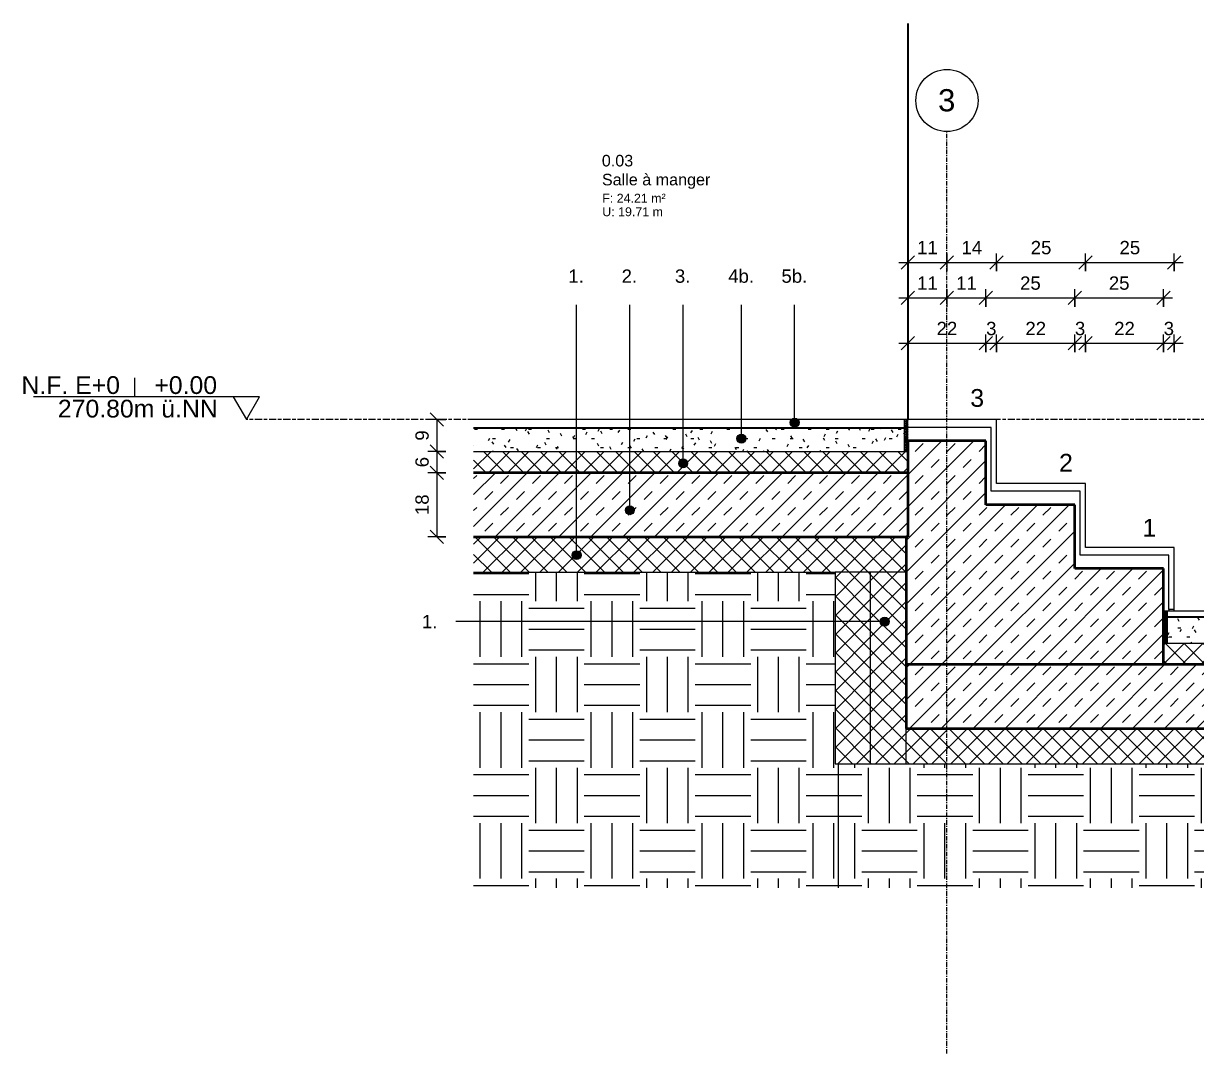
# Model space of a CAD drawing. Header units: millimetres. Extents: x 12107 to 18314, y -1786 to 1116.
# Drawn here: x 12107 to 15408, y -1786 to 1116 of the extents above; entities that cross this region are included whole.
import ezdxf

# ---------------------------------------------------------------- set-up
doc = ezdxf.new("R2010")
doc.units = ezdxf.units.MM
doc.linetypes.add('Center', pattern=[40, 10, -5, 20, -5])
doc.linetypes.add('Grid Line', pattern=[22.225, 12.7, -3.175, 3.175, -3.175])
for name, color, linetype, lineweight in [('A-ANNO-DIMS', 211, 'Continuous', 9), ('A-ANNO-DIMS-25', 211, 'Continuous', 9), ('A-AREA-IDEN', 2, 'Continuous', 9), ('A-DETL', 90, 'Continuous', 18), ('A-DETL-GENF', 92, 'Continuous', 18), ('A-DETL-MEDM', 33, 'Continuous', 35), ('A-DETL-THIN', 151, 'Continuous', 18), ('A-FLOR-LEVL', 51, 'Continuous', 9), ('A-WALL', 113, 'Continuous', 25), ('C-TOPO', 7, 'Continuous', 18), ('G-ANNO-TEXT', 231, 'Continuous', 9), ('S-GRID', 1, 'Continuous', 9), ('S-GRID-IDEN', 1, 'Continuous', 9)]:
    doc.layers.add(name, color=color, linetype=linetype, lineweight=lineweight)
doc.styles.add('Arial', font='arial.ttf', dxfattribs={"height": 50})
doc.styles.add('Arial_1', font='arial.ttf', dxfattribs={"height": 62.5})
doc.styles.add('Arial_2', font='arial.ttf', dxfattribs={"height": 25})
doc.styles.add('Arial_3', font='arial.ttf', dxfattribs={"height": 32.5})
doc.styles.add('Arial_4', font='arial.ttf', dxfattribs={"height": 37.5})
doc.dimstyles.new('ANNOTATION_1_5MM_BLACK', dxfattribs={"dimscale": 304.8, "dimtxt": 38.259727, "dimasz": 0.123031, "dimexe": 0.082021, "dimexo": 0.0625, "dimgap": 0.032808, "dimtad": 1, "dimdec": 1, "dimlfac": 0.1, "dimrnd": 0.5, "dimdsep": 46, "dimtxsty": 'Arial_4', "dimblk1": 'OBLIQUE', "dimblk2": 'OBLIQUE', "dimsah": 1, "dimcen": 0.09, "dimdle": 0.082021, "dimazin": 0, "dimtfac": 1, "dimtdec": 4, "dimtix": 1, "dimtmove": 0, "dimatfit": 3, "dimfxl": 0.082021, "dimfxlon": 1, "dimtvp": 1, "dimtolj": 1, "dimtzin": 0, "dimarcsym": 2})
pattern_1 = [(45, (15561.023, -180), (-26.5165, 26.5165), []), (135, (15561.023, -180), (-26.5165, -26.5165), [])]
pattern_2 = [(0, (15561.023, -180), (101.6, 25.4), [8.382, -67.818, 8.382, -67.818, -406.4]), (0, (15561.023, -180), (101.6, 25.4), [-152.4, 8.382, -144.018, 8.382, -67.818, -177.8]), (0, (15561.023, -180), (101.6, 25.4), [-381, 8.382, -42.418, 8.382, -118.618]), (120, (15599.123, -167.3), (-72.79705, 75.28818), [8.382, -67.818, 8.382, -67.818, -406.4]), (120, (15599.123, -167.3), (-72.79705, 75.28818), [-152.4, 8.382, -144.018, 8.382, -67.818, -177.8]), (120, (15599.123, -167.3), (-72.79705, 75.28818), [-381, 8.382, -42.418, 8.382, -118.618]), (240, (15611.823, -116.5), (-28.80295, -100.68818), [8.382, -67.818, 8.382, -67.818, -406.4]), (240, (15611.823, -116.5), (-28.80295, -100.68818), [-152.4, 8.382, -144.018, 8.382, -67.818, -177.8]), (240, (15611.823, -116.5), (-28.80295, -100.68818), [-381, 8.382, -42.418, 8.382, -118.618])]
pattern_3 = [(45, (15561.02, -180), (-44.9013, 44.9013), []), (45, (15605.924, -180), (-44.9013, 44.9013), [31.75, -31.75])]

# ---------------------------------------------------------------- blocks, each defined once
blk = doc.blocks.new('Niveau - OKFFB-442205-012_01-Coupe 1')
at = {"layer": 'A-FLOR-LEVL'}
for p, q in [((12419.8, 117.2), (12419.8, 64.4)), ((12734.8, 64.4), (12134.8, 64.4)), ((12697.6, 64.4), (12734.8, 0)), ((12772, 64.4), (12697.6, 64.4)), ((12734.8, 0), (12772, 64.4))]:
    blk.add_line(p, q, dxfattribs=at)
blk = doc.blocks.new('Quadrillage - M_Grid Head - Circle_3_5-489728-012_01-Coupe 1')
at = {"layer": 'S-GRID-IDEN'}
blk.add_circle((14707.4, 898.5), 87.5, dxfattribs=at)
blk = doc.blocks.new('DIMBLOCK18-012_01-Coupe 1')
at = {"layer": 'A-ANNO-DIMS-25'}
for p, q in [((13296.1, 0), (13246.1, 0)), ((13271.1, 0), (13252.3, 18.8)), ((13271.1, 0), (13271.1, -90)), ((13271.1, 0), (13289.8, -18.8)), ((13271.1, 0), (13296.1, 0)), ((13296.1, -90), (13246.1, -90)), ((13271.1, -90), (13252.3, -71.2)), ((13271.1, -90), (13289.8, -108.7)), ((13271.1, -90), (13296.1, -90))]:
    blk.add_line(p, q, dxfattribs=at)
at = {"layer": 'A-ANNO-DIMS-25', "color": 0, "insert": (13210.6, -59.5), "char_height": 37.5, "width": 34.892, "attachment_point": 1, "rotation": 90, "line_spacing_factor": 0.941778, "style": 'Arial_4'}
blk.add_mtext('9', dxfattribs=at)
blk = doc.blocks.new('_Oblique')
at = {"color": 0, "linetype": 'ByBlock', "lineweight": -2}
blk.add_line((-0.5, -0.5), (0.5, 0.5), dxfattribs=at)
blk = doc.blocks.new('DIMBLOCK19-012_01-Coupe 1')
at = {"layer": 'A-ANNO-DIMS-25'}
for p, q in [((13296.1, -90), (13246.1, -90)), ((13271.1, -90), (13252.3, -71.2)), ((13271.1, -90), (13271.1, -150)), ((13271.1, -90), (13289.8, -108.7)), ((13271.1, -90), (13296.1, -90)), ((13271.1, -150), (13252.3, -131.2)), ((13296.1, -150), (13246.1, -150)), ((13271.1, -150), (13289.8, -168.8)), ((13271.1, -150), (13296.1, -150))]:
    blk.add_line(p, q, dxfattribs=at)
at = {"layer": 'A-ANNO-DIMS-25', "color": 0, "insert": (13210.6, -134.5), "char_height": 37.5, "width": 34.892, "attachment_point": 1, "rotation": 90, "line_spacing_factor": 0.941778, "style": 'Arial_4'}
blk.add_mtext('6', dxfattribs=at)
blk = doc.blocks.new('DIMBLOCK20-012_01-Coupe 1')
at = {"layer": 'A-ANNO-DIMS-25'}
for p, q in [((13271.1, -150), (13252.3, -131.2)), ((13296.1, -150), (13246.1, -150)), ((13271.1, -150), (13271.1, -330)), ((13271.1, -150), (13289.8, -168.8)), ((13271.1, -150), (13296.1, -150)), ((13296.1, -330), (13246.1, -330)), ((13271.1, -330), (13252.3, -311.2)), ((13271.1, -330), (13289.8, -348.7)), ((13271.1, -330), (13296.1, -330))]:
    blk.add_line(p, q, dxfattribs=at)
at = {"layer": 'A-ANNO-DIMS-25', "color": 0, "insert": (13210.6, -269.1), "char_height": 37.5, "width": 69.784, "attachment_point": 1, "rotation": 90, "line_spacing_factor": 0.941778, "style": 'Arial_4'}
blk.add_mtext('18', dxfattribs=at)
blk = doc.blocks.new('DIMBLOCK26-012_01-Coupe 1')
at = {"layer": 'A-ANNO-DIMS-25'}
for p, q in [((14597.4, 467.7), (14597.4, 417.7)), ((14597.4, 442.7), (14597.4, 467.7)), ((14707.4, 467.7), (14707.4, 417.7)), ((14707.4, 442.7), (14707.4, 467.7)), ((14572.4, 442.7), (14707.4, 442.7)), ((14597.4, 442.7), (14578.6, 423.9)), ((14597.4, 442.7), (14616.1, 461.4)), ((14707.4, 442.7), (14688.6, 423.9)), ((14707.4, 442.7), (14726.1, 461.4))]:
    blk.add_line(p, q, dxfattribs=at)
at = {"layer": 'A-ANNO-DIMS-25', "color": 0, "insert": (14623.3, 503.1), "char_height": 37.5, "width": 69.784, "attachment_point": 1, "line_spacing_factor": 0.941778, "style": 'Arial_4'}
blk.add_mtext('11', dxfattribs=at)
blk = doc.blocks.new('DIMBLOCK27-012_01-Coupe 1')
at = {"layer": 'A-ANNO-DIMS-25'}
for p, q in [((14707.4, 467.7), (14707.4, 417.7)), ((14707.4, 442.7), (14707.4, 467.7)), ((14847.4, 417.7), (14847.4, 467.7)), ((14707.4, 442.7), (14688.6, 423.9)), ((14707.4, 442.7), (14726.1, 461.4)), ((14707.4, 442.7), (14847.4, 442.7)), ((14847.4, 442.7), (14828.6, 423.9)), ((14847.4, 442.7), (14866.1, 461.4)), ((14847.4, 442.7), (14847.4, 417.7))]:
    blk.add_line(p, q, dxfattribs=at)
at = {"layer": 'A-ANNO-DIMS-25', "color": 0, "insert": (14748.3, 503.1), "char_height": 37.5, "width": 69.784, "attachment_point": 1, "line_spacing_factor": 0.941778, "style": 'Arial_4'}
blk.add_mtext('14', dxfattribs=at)
blk = doc.blocks.new('DIMBLOCK28-012_01-Coupe 1')
at = {"layer": 'A-ANNO-DIMS-25'}
for p, q in [((14847.4, 417.7), (14847.4, 467.7)), ((15097.4, 417.7), (15097.4, 467.7)), ((14847.4, 442.7), (14828.6, 423.9)), ((14847.4, 442.7), (14866.1, 461.4)), ((14847.4, 442.7), (15097.4, 442.7)), ((14847.4, 442.7), (14847.4, 417.7)), ((15097.4, 442.7), (15078.6, 423.9)), ((15097.4, 442.7), (15116.1, 461.4)), ((15097.4, 442.7), (15097.4, 417.7))]:
    blk.add_line(p, q, dxfattribs=at)
at = {"layer": 'A-ANNO-DIMS-25', "color": 0, "insert": (14943.3, 503.1), "char_height": 37.5, "width": 69.784, "attachment_point": 1, "line_spacing_factor": 0.941778, "style": 'Arial_4'}
blk.add_mtext('25', dxfattribs=at)
blk = doc.blocks.new('DIMBLOCK29-012_01-Coupe 1')
at = {"layer": 'A-ANNO-DIMS-25'}
for p, q in [((15097.4, 417.7), (15097.4, 467.7)), ((15347.4, 417.7), (15347.4, 467.7)), ((15097.4, 442.7), (15078.6, 423.9)), ((15097.4, 442.7), (15116.1, 461.4)), ((15097.4, 442.7), (15372.4, 442.7)), ((15097.4, 442.7), (15097.4, 417.7)), ((15347.4, 442.7), (15328.6, 423.9)), ((15347.4, 442.7), (15366.1, 461.4)), ((15347.4, 442.7), (15347.4, 417.7))]:
    blk.add_line(p, q, dxfattribs=at)
at = {"layer": 'A-ANNO-DIMS-25', "color": 0, "insert": (15193.3, 503.1), "char_height": 37.5, "width": 69.784, "attachment_point": 1, "line_spacing_factor": 0.941778, "style": 'Arial_4'}
blk.add_mtext('25', dxfattribs=at)
blk = doc.blocks.new('DIMBLOCK30-012_01-Coupe 1')
at = {"layer": 'A-ANNO-DIMS-25'}
for p, q in [((14597.4, 367.7), (14597.4, 317.7)), ((14597.4, 342.7), (14597.4, 367.7)), ((14707.4, 367.7), (14707.4, 317.7)), ((14707.4, 342.7), (14707.4, 367.7)), ((14572.4, 342.7), (14707.4, 342.7)), ((14597.4, 342.7), (14578.6, 323.9)), ((14597.4, 342.7), (14616.1, 361.4)), ((14707.4, 342.7), (14688.6, 323.9)), ((14707.4, 342.7), (14726.1, 361.4))]:
    blk.add_line(p, q, dxfattribs=at)
at = {"layer": 'A-ANNO-DIMS-25', "color": 0, "insert": (14623.3, 403.1), "char_height": 37.5, "width": 69.784, "attachment_point": 1, "line_spacing_factor": 0.941778, "style": 'Arial_4'}
blk.add_mtext('11', dxfattribs=at)
blk = doc.blocks.new('DIMBLOCK31-012_01-Coupe 1')
at = {"layer": 'A-ANNO-DIMS-25'}
for p, q in [((14707.4, 367.7), (14707.4, 317.7)), ((14707.4, 342.7), (14707.4, 367.7)), ((14817.4, 317.7), (14817.4, 367.7)), ((14707.4, 342.7), (14688.6, 323.9)), ((14707.4, 342.7), (14726.1, 361.4)), ((14707.4, 342.7), (14817.4, 342.7)), ((14817.4, 342.7), (14798.6, 323.9)), ((14817.4, 342.7), (14836.1, 361.4)), ((14817.4, 342.7), (14817.4, 317.7))]:
    blk.add_line(p, q, dxfattribs=at)
at = {"layer": 'A-ANNO-DIMS-25', "color": 0, "insert": (14733.3, 403.1), "char_height": 37.5, "width": 69.784, "attachment_point": 1, "line_spacing_factor": 0.941778, "style": 'Arial_4'}
blk.add_mtext('11', dxfattribs=at)
blk = doc.blocks.new('DIMBLOCK32-012_01-Coupe 1')
at = {"layer": 'A-ANNO-DIMS-25'}
for p, q in [((14817.4, 317.7), (14817.4, 367.7)), ((15067.4, 317.7), (15067.4, 367.7)), ((14817.4, 342.7), (14798.6, 323.9)), ((14817.4, 342.7), (14836.1, 361.4)), ((14817.4, 342.7), (15067.4, 342.7)), ((14817.4, 342.7), (14817.4, 317.7)), ((15067.4, 342.7), (15048.6, 323.9)), ((15067.4, 342.7), (15086.1, 361.4)), ((15067.4, 342.7), (15067.4, 317.7))]:
    blk.add_line(p, q, dxfattribs=at)
at = {"layer": 'A-ANNO-DIMS-25', "color": 0, "insert": (14913.3, 403.1), "char_height": 37.5, "width": 69.784, "attachment_point": 1, "line_spacing_factor": 0.941778, "style": 'Arial_4'}
blk.add_mtext('25', dxfattribs=at)
blk = doc.blocks.new('DIMBLOCK33-012_01-Coupe 1')
at = {"layer": 'A-ANNO-DIMS-25'}
for p, q in [((15067.4, 317.7), (15067.4, 367.7)), ((15317.4, 317.7), (15317.4, 367.7)), ((15067.4, 342.7), (15048.6, 323.9)), ((15067.4, 342.7), (15086.1, 361.4)), ((15067.4, 342.7), (15342.4, 342.7)), ((15067.4, 342.7), (15067.4, 317.7)), ((15317.4, 342.7), (15298.6, 323.9)), ((15317.4, 342.7), (15336.1, 361.4)), ((15317.4, 342.7), (15317.4, 317.7))]:
    blk.add_line(p, q, dxfattribs=at)
at = {"layer": 'A-ANNO-DIMS-25', "color": 0, "insert": (15163.3, 403.1), "char_height": 37.5, "width": 69.784, "attachment_point": 1, "line_spacing_factor": 0.941778, "style": 'Arial_4'}
blk.add_mtext('25', dxfattribs=at)
blk = doc.blocks.new('DIMBLOCK34-012_01-Coupe 1')
at = {"layer": 'A-ANNO-DIMS-25'}
for p, q in [((14597.4, 239.7), (14597.4, 189.7)), ((14597.4, 214.7), (14597.4, 239.7)), ((14597.4, 214.7), (14616.1, 233.5)), ((14817.4, 189.7), (14817.4, 239.7)), ((14817.4, 214.7), (14836.1, 233.5)), ((14572.4, 214.7), (14817.4, 214.7)), ((14597.4, 214.7), (14578.6, 196)), ((14817.4, 214.7), (14798.6, 196)), ((14817.4, 214.7), (14817.4, 189.7))]:
    blk.add_line(p, q, dxfattribs=at)
at = {"layer": 'A-ANNO-DIMS-25', "color": 0, "insert": (14678.3, 275.2), "char_height": 37.5, "width": 69.784, "attachment_point": 1, "line_spacing_factor": 0.941778, "style": 'Arial_4'}
blk.add_mtext('22', dxfattribs=at)
blk = doc.blocks.new('DIMBLOCK35-012_01-Coupe 1')
at = {"layer": 'A-ANNO-DIMS-25'}
for p, q in [((14817.4, 189.7), (14817.4, 239.7)), ((14817.4, 214.7), (14836.1, 233.5)), ((14847.4, 189.7), (14847.4, 239.7)), ((14847.4, 214.7), (14866.1, 233.5)), ((14817.4, 214.7), (14798.6, 196)), ((14817.4, 214.7), (14872.4, 214.7)), ((14817.4, 214.7), (14817.4, 189.7)), ((14847.4, 214.7), (14828.6, 196)), ((14847.4, 214.7), (14847.4, 189.7))]:
    blk.add_line(p, q, dxfattribs=at)
at = {"layer": 'A-ANNO-DIMS-25', "color": 0, "insert": (14817.8, 275.2), "char_height": 37.5, "width": 34.892, "attachment_point": 1, "line_spacing_factor": 0.941778, "style": 'Arial_4'}
blk.add_mtext('3', dxfattribs=at)
blk = doc.blocks.new('DIMBLOCK36-012_01-Coupe 1')
at = {"layer": 'A-ANNO-DIMS-25'}
for p, q in [((14847.4, 189.7), (14847.4, 239.7)), ((14847.4, 214.7), (14866.1, 233.5)), ((15067.4, 189.7), (15067.4, 239.7)), ((15067.4, 214.7), (15086.1, 233.5)), ((14822.4, 214.7), (15067.4, 214.7)), ((14847.4, 214.7), (14828.6, 196)), ((14847.4, 214.7), (14847.4, 189.7)), ((15067.4, 214.7), (15048.6, 196)), ((15067.4, 214.7), (15067.4, 189.7))]:
    blk.add_line(p, q, dxfattribs=at)
at = {"layer": 'A-ANNO-DIMS-25', "color": 0, "insert": (14928.3, 275.2), "char_height": 37.5, "width": 69.784, "attachment_point": 1, "line_spacing_factor": 0.941778, "style": 'Arial_4'}
blk.add_mtext('22', dxfattribs=at)
blk = doc.blocks.new('DIMBLOCK37-012_01-Coupe 1')
at = {"layer": 'A-ANNO-DIMS-25'}
for p, q in [((15067.4, 189.7), (15067.4, 239.7)), ((15067.4, 214.7), (15086.1, 233.5)), ((15097.4, 189.7), (15097.4, 239.7)), ((15097.4, 214.7), (15116.1, 233.5)), ((15067.4, 214.7), (15048.6, 196)), ((15067.4, 214.7), (15097.4, 214.7)), ((15067.4, 214.7), (15067.4, 189.7)), ((15097.4, 214.7), (15078.6, 196)), ((15097.4, 214.7), (15097.4, 189.7))]:
    blk.add_line(p, q, dxfattribs=at)
at = {"layer": 'A-ANNO-DIMS-25', "color": 0, "insert": (15067.8, 275.2), "char_height": 37.5, "width": 34.892, "attachment_point": 1, "line_spacing_factor": 0.941778, "style": 'Arial_4'}
blk.add_mtext('3', dxfattribs=at)
blk = doc.blocks.new('DIMBLOCK38-012_01-Coupe 1')
at = {"layer": 'A-ANNO-DIMS-25'}
for p, q in [((15097.4, 189.7), (15097.4, 239.7)), ((15097.4, 214.7), (15116.1, 233.5)), ((15317.4, 189.7), (15317.4, 239.7)), ((15317.4, 214.7), (15336.1, 233.5)), ((15097.4, 214.7), (15078.6, 196)), ((15097.4, 214.7), (15317.4, 214.7)), ((15097.4, 214.7), (15097.4, 189.7)), ((15317.4, 214.7), (15298.6, 196)), ((15317.4, 214.7), (15317.4, 189.7))]:
    blk.add_line(p, q, dxfattribs=at)
at = {"layer": 'A-ANNO-DIMS-25', "color": 0, "insert": (15178.3, 275.2), "char_height": 37.5, "width": 69.784, "attachment_point": 1, "line_spacing_factor": 0.941778, "style": 'Arial_4'}
blk.add_mtext('22', dxfattribs=at)
blk = doc.blocks.new('DIMBLOCK39-012_01-Coupe 1')
at = {"layer": 'A-ANNO-DIMS-25'}
for p, q in [((15317.4, 189.7), (15317.4, 239.7)), ((15317.4, 214.7), (15336.1, 233.5)), ((15347.4, 189.7), (15347.4, 239.7)), ((15347.4, 214.7), (15366.1, 233.5)), ((15317.4, 214.7), (15298.6, 196)), ((15317.4, 214.7), (15372.4, 214.7)), ((15317.4, 214.7), (15317.4, 189.7)), ((15347.4, 214.7), (15328.6, 196)), ((15347.4, 214.7), (15347.4, 189.7))]:
    blk.add_line(p, q, dxfattribs=at)
at = {"layer": 'A-ANNO-DIMS-25', "color": 0, "insert": (15317.8, 275.2), "char_height": 37.5, "width": 34.892, "attachment_point": 1, "line_spacing_factor": 0.941778, "style": 'Arial_4'}
blk.add_mtext('3', dxfattribs=at)

msp = doc.modelspace()

# ---------------------------------------------------------------- hatches: boundary and pattern name
at = {"layer": 'A-DETL-GENF'}
h = msp.add_hatch(dxfattribs=at)
h.set_pattern_fill('FP2_4', style=0, pattern_type=2)
h.set_pattern_definition(pattern_2)
h.paths.add_polyline_path([(14587.35, -90), (14587.35, -25), (13374.45, -25), (13374.45, -90)])
h = msp.add_hatch(dxfattribs=at)
h.set_pattern_fill('FP2_6', style=0, pattern_type=2)
h.set_pattern_definition(pattern_3)
h.paths.add_polyline_path([(15317.35, -690), (15317.35, -420), (15067.35, -420), (15067.35, -240), (14817.35, -240), (14817.35, -60), (14597.35, -60), (14597.35, -330), (14592.35, -330), (14592.35, -690), (14986.74, -690)])
h = msp.add_hatch(dxfattribs=at)
h.set_pattern_fill('FP2_3', style=0, pattern_type=2)
h.set_pattern_definition(pattern_1)
h.paths.add_polyline_path([(13374.45, -150), (14597.35, -150), (14597.35, -90), (13374.45, -90), (13374.45, -101.45)])
h = msp.add_hatch(dxfattribs=at)
h.set_pattern_fill('FP2_6', style=0, pattern_type=2)
h.set_pattern_definition(pattern_3)
h.paths.add_polyline_path([(13374.45, -330), (14597.35, -330), (14597.35, -150), (13374.45, -150)])
h = msp.add_hatch(dxfattribs=at)
h.set_pattern_fill('FP2_3', style=0, pattern_type=2)
h.set_pattern_definition(pattern_1)
h.paths.add_polyline_path([(14492.35, -430), (14592.35, -430), (14592.35, -330), (13374.45, -330), (13374.45, -430), (14449.31, -430)])
h = msp.add_hatch(dxfattribs=at)
h.set_pattern_fill('FP2_5', color=55, style=0, pattern_type=2)
h.set_pattern_definition([(0, (15561.02, -180), (156.25, 156.25), [156.25, -156.25]), (0, (15561.02, -121.4), (156.25, 156.25), [156.25, -156.25]), (0, (15561.02, -62.81), (156.25, 156.25), [156.25, -156.25]), (90, (15580.55, -43.28), (-156.25, 156.25), [156.25, -156.25]), (90, (15639.15, -43.28), (-156.25, 156.25), [156.25, -156.25]), (90, (15697.74, -43.28), (-156.25, 156.25), [156.25, -156.25])])
h.paths.add_polyline_path([(17673.87, -1318.63), (17673.87, -970), (14392.35, -970), (14392.35, -430), (13374.45, -430), (13374.45, -1318.63), (16693.32, -1318.63)])
h = msp.add_hatch(dxfattribs=at)
h.set_pattern_fill('FP2_3', style=0, pattern_type=2)
h.set_pattern_definition(pattern_1)
h.paths.add_polyline_path([(14492.35, -970), (14492.35, -430), (14392.35, -430), (14392.35, -970), (14449.31, -970)])
h = msp.add_hatch(dxfattribs=at)
h.set_pattern_fill('FP2_3', style=0, pattern_type=2)
h.set_pattern_definition(pattern_1)
h.paths.add_polyline_path([(14592.35, -970), (14592.35, -430), (14492.35, -430), (14492.35, -970)])
h = msp.add_hatch(dxfattribs=at)
h.set_pattern_fill('FP2_4', style=0, pattern_type=2)
h.set_pattern_definition(pattern_2)
h.paths.add_polyline_path([(15524.16, -630), (17673.87, -630), (17673.87, -558), (15327.35, -558), (15327.35, -630)])
h = msp.add_hatch(dxfattribs=at)
h.set_pattern_fill('FP2_3', style=0, pattern_type=2)
h.set_pattern_definition(pattern_1)
h.paths.add_polyline_path([(15524.16, -690), (17673.87, -690), (17673.87, -630), (15317.35, -630), (15317.35, -690), (15327.35, -690)])
h = msp.add_hatch(dxfattribs=at)
h.set_pattern_fill('FP2_6', style=0, pattern_type=2)
h.set_pattern_definition(pattern_3)
h.paths.add_polyline_path([(17673.87, -870), (17673.87, -690), (14592.35, -690), (14592.35, -870), (15524.16, -870)])
h = msp.add_hatch(dxfattribs=at)
h.set_pattern_fill('FP2_3', style=0, pattern_type=2)
h.set_pattern_definition(pattern_1)
h.paths.add_polyline_path([(17673.87, -970), (17673.87, -870), (14592.35, -870), (14592.35, -970), (15524.16, -970)])
at = {"layer": 'G-ANNO-TEXT'}
h = msp.add_hatch(color=250, dxfattribs=at)
edge = h.paths.add_edge_path()
edge.add_arc((14278.63, -8.64), 12.5, 0, 360)
h = msp.add_hatch(color=250, dxfattribs=at)
edge = h.paths.add_edge_path()
edge.add_arc((14128.63, -53.68), 12.5, 0, 360)
h = msp.add_hatch(color=250, dxfattribs=at)
edge = h.paths.add_edge_path()
edge.add_arc((13964.51, -123.5), 12.5, 0, 360)
h = msp.add_hatch(color=250, dxfattribs=at)
edge = h.paths.add_edge_path()
edge.add_arc((13814.51, -255.45), 12.5, 0, 360)
h = msp.add_hatch(color=250, dxfattribs=at)
edge = h.paths.add_edge_path()
edge.add_arc((13664.51, -381.86), 12.5, 0, 360)
h = msp.add_hatch(color=250, dxfattribs=at)
edge = h.paths.add_edge_path()
edge.add_arc((14532.16, -569.08), 12.5, 0, 360)

# ---------------------------------------------------------------- linework, layer by layer
at = {"layer": 'A-DETL'}
for points in [[(14589.02, 0), (14588.23, 0), (14586.47, -1.67), (14588.23, -3.33), (14589.02, -3.33)], [(14595.69, -1.67), (14593.4, -1.67), (14591.31, 0), (14589.02, 0)], [(14597.35, 0), (14597.35, -0.79), (14596.47, -1.67), (14595.69, -1.67)], [(14589.02, -3.33), (14588.23, -3.33), (14586.47, -5), (14588.23, -6.67), (14589.02, -6.67)], [(14589.02, -6.67), (14588.23, -6.67), (14586.47, -8.33), (14588.23, -10), (14589.02, -10)], [(14589.02, -10), (14588.23, -10), (14586.47, -11.67), (14588.23, -13.33), (14589.02, -13.33)], [(14589.02, -13.33), (14588.23, -13.33), (14586.47, -15), (14588.23, -16.67), (14589.02, -16.67)], [(14589.02, -16.67), (14588.23, -16.67), (14586.47, -18.33), (14588.23, -20), (14589.02, -20)], [(14589.02, -20), (14588.23, -20), (14586.47, -21.67), (14588.23, -23.33), (14589.02, -23.33)], [(14589.02, -23.33), (14588.23, -23.33), (14586.47, -25), (14588.23, -26.67), (14589.02, -26.67)], [(14589.02, -26.67), (14588.23, -26.67), (14586.47, -28.33), (14588.23, -30), (14589.02, -30)], [(14589.02, -30), (14588.23, -30), (14586.47, -31.67), (14588.23, -33.33), (14589.02, -33.33)], [(14589.02, -3.33), (14591.31, -3.33), (14593.4, -1.67), (14595.69, -1.67)], [(14595.69, -5), (14593.4, -5), (14591.31, -3.33), (14589.02, -3.33)], [(14589.02, -6.67), (14591.31, -6.67), (14593.4, -5), (14595.69, -5)], [(14595.69, -8.33), (14593.4, -8.33), (14591.31, -6.67), (14589.02, -6.67)], [(14589.02, -10), (14591.31, -10), (14593.4, -8.33), (14595.69, -8.33)], [(14595.69, -11.67), (14593.4, -11.67), (14591.31, -10), (14589.02, -10)], [(14589.02, -13.33), (14591.31, -13.33), (14593.4, -11.67), (14595.69, -11.67)], [(14595.69, -15), (14593.4, -15), (14591.31, -13.33), (14589.02, -13.33)], [(14589.02, -16.67), (14591.31, -16.67), (14593.4, -15), (14595.69, -15)], [(14595.69, -18.33), (14593.4, -18.33), (14591.31, -16.67), (14589.02, -16.67)], [(14589.02, -20), (14591.31, -20), (14593.4, -18.33), (14595.69, -18.33)], [(14595.69, -21.67), (14593.4, -21.67), (14591.31, -20), (14589.02, -20)], [(14589.02, -23.33), (14591.31, -23.33), (14593.4, -21.67), (14595.69, -21.67)], [(14595.69, -25), (14593.4, -25), (14591.31, -23.33), (14589.02, -23.33)], [(14589.02, -26.67), (14591.31, -26.67), (14593.4, -25), (14595.69, -25)], [(14595.69, -28.33), (14593.4, -28.33), (14591.31, -26.67), (14589.02, -26.67)], [(14589.02, -30), (14591.31, -30), (14593.4, -28.33), (14595.69, -28.33)], [(14595.69, -31.67), (14593.4, -31.67), (14591.31, -30), (14589.02, -30)], [(14589.02, -33.33), (14591.31, -33.33), (14593.4, -31.67), (14595.69, -31.67)], [(14595.69, -1.67), (14596.47, -1.67), (14598.23, -3.33), (14596.47, -5), (14595.69, -5)], [(14595.69, -5), (14596.47, -5), (14598.23, -6.67), (14596.47, -8.33), (14595.69, -8.33)], [(14595.69, -8.33), (14596.47, -8.33), (14598.23, -10), (14596.47, -11.67), (14595.69, -11.67)], [(14595.69, -11.67), (14596.47, -11.67), (14598.23, -13.33), (14596.47, -15), (14595.69, -15)], [(14595.69, -15), (14596.47, -15), (14598.23, -16.67), (14596.47, -18.33), (14595.69, -18.33)], [(14595.69, -18.33), (14596.47, -18.33), (14598.23, -20), (14596.47, -21.67), (14595.69, -21.67)], [(14595.69, -21.67), (14596.47, -21.67), (14598.23, -23.33), (14596.47, -25), (14595.69, -25)], [(14595.69, -25), (14596.47, -25), (14598.23, -26.67), (14596.47, -28.33), (14595.69, -28.33)], [(14595.69, -28.33), (14596.47, -28.33), (14598.23, -30), (14596.47, -31.67), (14595.69, -31.67)], [(14595.69, -31.67), (14596.47, -31.67), (14598.23, -33.33), (14596.47, -35), (14595.69, -35)], [(14589.02, -33.33), (14588.23, -33.33), (14586.47, -35), (14588.23, -36.67), (14589.02, -36.67)], [(14589.02, -36.67), (14588.23, -36.67), (14586.47, -38.33), (14588.23, -40), (14589.02, -40)], [(14589.02, -40), (14588.23, -40), (14586.47, -41.67), (14588.23, -43.33), (14589.02, -43.33)], [(14589.02, -43.33), (14588.23, -43.33), (14586.47, -45), (14588.23, -46.67), (14589.02, -46.67)], [(14589.02, -46.67), (14588.23, -46.67), (14586.47, -48.33), (14588.23, -50), (14589.02, -50)], [(14589.02, -50), (14588.23, -50), (14586.47, -51.67), (14588.23, -53.33), (14589.02, -53.33)], [(14589.02, -53.33), (14588.23, -53.33), (14586.47, -55), (14588.23, -56.67), (14589.02, -56.67)], [(14589.02, -56.67), (14588.23, -56.67), (14586.47, -58.33), (14588.23, -60), (14589.02, -60)], [(14589.02, -60), (14588.23, -60), (14586.47, -61.67), (14588.23, -63.33), (14589.02, -63.33)], [(14589.02, -63.33), (14588.23, -63.33), (14586.47, -65), (14588.23, -66.67), (14589.02, -66.67)], [(14595.69, -35), (14593.4, -35), (14591.31, -33.33), (14589.02, -33.33)], [(14589.02, -36.67), (14591.31, -36.67), (14593.4, -35), (14595.69, -35)], [(14595.69, -38.33), (14593.4, -38.33), (14591.31, -36.67), (14589.02, -36.67)], [(14589.02, -40), (14591.31, -40), (14593.4, -38.33), (14595.69, -38.33)], [(14595.69, -41.67), (14593.4, -41.67), (14591.31, -40), (14589.02, -40)], [(14589.02, -43.33), (14591.31, -43.33), (14593.4, -41.67), (14595.69, -41.67)], [(14595.69, -45), (14593.4, -45), (14591.31, -43.33), (14589.02, -43.33)], [(14589.02, -46.67), (14591.31, -46.67), (14593.4, -45), (14595.69, -45)], [(14595.69, -48.33), (14593.4, -48.33), (14591.31, -46.67), (14589.02, -46.67)], [(14589.02, -50), (14591.31, -50), (14593.4, -48.33), (14595.69, -48.33)], [(14595.69, -51.67), (14593.4, -51.67), (14591.31, -50), (14589.02, -50)], [(14589.02, -53.33), (14591.31, -53.33), (14593.4, -51.67), (14595.69, -51.67)], [(14595.69, -55), (14593.4, -55), (14591.31, -53.33), (14589.02, -53.33)], [(14589.02, -56.67), (14591.31, -56.67), (14593.4, -55), (14595.69, -55)], [(14595.69, -58.33), (14593.4, -58.33), (14591.31, -56.67), (14589.02, -56.67)], [(14589.02, -60), (14591.31, -60), (14593.4, -58.33), (14595.69, -58.33)], [(14595.69, -61.67), (14593.4, -61.67), (14591.31, -60), (14589.02, -60)], [(14589.02, -63.33), (14591.31, -63.33), (14593.4, -61.67), (14595.69, -61.67)], [(14595.69, -65), (14593.4, -65), (14591.31, -63.33), (14589.02, -63.33)], [(14589.02, -66.67), (14591.31, -66.67), (14593.4, -65), (14595.69, -65)], [(14595.69, -35), (14596.47, -35), (14598.23, -36.67), (14596.47, -38.33), (14595.69, -38.33)], [(14595.69, -38.33), (14596.47, -38.33), (14598.23, -40), (14596.47, -41.67), (14595.69, -41.67)], [(14595.69, -41.67), (14596.47, -41.67), (14598.23, -43.33), (14596.47, -45), (14595.69, -45)], [(14595.69, -45), (14596.47, -45), (14598.23, -46.67), (14596.47, -48.33), (14595.69, -48.33)], [(14595.69, -48.33), (14596.47, -48.33), (14598.23, -50), (14596.47, -51.67), (14595.69, -51.67)], [(14595.69, -51.67), (14596.47, -51.67), (14598.23, -53.33), (14596.47, -55), (14595.69, -55)], [(14595.69, -55), (14596.47, -55), (14598.23, -56.67), (14596.47, -58.33), (14595.69, -58.33)], [(14595.69, -58.33), (14596.47, -58.33), (14598.23, -60), (14596.47, -61.67), (14595.69, -61.67)], [(14595.69, -61.67), (14596.47, -61.67), (14598.23, -63.33), (14596.47, -65), (14595.69, -65)], [(14595.69, -65), (14596.47, -65), (14598.23, -66.67), (14596.47, -68.33), (14595.69, -68.33)], [(14589.02, -66.67), (14588.23, -66.67), (14586.47, -68.33), (14588.23, -70), (14589.02, -70)], [(14589.02, -70), (14588.23, -70), (14586.47, -71.67), (14588.23, -73.33), (14589.02, -73.33)], [(14589.02, -73.33), (14588.23, -73.33), (14586.47, -75), (14588.23, -76.67), (14589.02, -76.67)], [(14589.02, -76.67), (14588.23, -76.67), (14586.47, -78.33), (14588.23, -80), (14589.02, -80)], [(14589.02, -80), (14588.23, -80), (14586.47, -81.67), (14588.23, -83.33), (14589.02, -83.33)], [(14589.02, -83.33), (14588.23, -83.33), (14586.47, -85), (14588.23, -86.67), (14589.02, -86.67)], [(14589.02, -86.67), (14588.23, -86.67), (14586.47, -88.33), (14588.23, -90), (14589.02, -90)], [(14595.69, -68.33), (14593.4, -68.33), (14591.31, -66.67), (14589.02, -66.67)], [(14589.02, -70), (14591.31, -70), (14593.4, -68.33), (14595.69, -68.33)], [(14595.69, -71.67), (14593.4, -71.67), (14591.31, -70), (14589.02, -70)], [(14589.02, -73.33), (14591.31, -73.33), (14593.4, -71.67), (14595.69, -71.67)], [(14595.69, -75), (14593.4, -75), (14591.31, -73.33), (14589.02, -73.33)], [(14589.02, -76.67), (14591.31, -76.67), (14593.4, -75), (14595.69, -75)], [(14595.69, -78.33), (14593.4, -78.33), (14591.31, -76.67), (14589.02, -76.67)], [(14589.02, -80), (14591.31, -80), (14593.4, -78.33), (14595.69, -78.33)], [(14595.69, -81.67), (14593.4, -81.67), (14591.31, -80), (14589.02, -80)], [(14589.02, -83.33), (14591.31, -83.33), (14593.4, -81.67), (14595.69, -81.67)], [(14595.69, -85), (14593.4, -85), (14591.31, -83.33), (14589.02, -83.33)], [(14589.02, -86.67), (14591.31, -86.67), (14593.4, -85), (14595.69, -85)], [(14595.69, -88.33), (14593.4, -88.33), (14591.31, -86.67), (14589.02, -86.67)], [(14589.02, -90), (14591.31, -90), (14593.4, -88.33), (14595.69, -88.33)], [(14595.69, -68.33), (14596.47, -68.33), (14598.23, -70), (14596.47, -71.67), (14595.69, -71.67)], [(14595.69, -71.67), (14596.47, -71.67), (14598.23, -73.33), (14596.47, -75), (14595.69, -75)], [(14595.69, -75), (14596.47, -75), (14598.23, -76.67), (14596.47, -78.33), (14595.69, -78.33)], [(14595.69, -78.33), (14596.47, -78.33), (14598.23, -80), (14596.47, -81.67), (14595.69, -81.67)], [(14595.69, -81.67), (14596.47, -81.67), (14598.23, -83.33), (14596.47, -85), (14595.69, -85)], [(14595.69, -85), (14596.47, -85), (14598.23, -86.67), (14596.47, -88.33), (14595.69, -88.33)], [(14595.69, -88.33), (14596.47, -88.33), (14597.35, -89.21), (14597.35, -90)], [(15319.02, -540), (15318.23, -540), (15316.47, -541.67), (15318.23, -543.33), (15319.02, -543.33)], [(15319.02, -543.33), (15318.23, -543.33), (15316.47, -545), (15318.23, -546.67), (15319.02, -546.67)], [(15319.02, -546.67), (15318.23, -546.67), (15316.47, -548.33), (15318.23, -550), (15319.02, -550)], [(15319.02, -550), (15318.23, -550), (15316.47, -551.67), (15318.23, -553.33), (15319.02, -553.33)], [(15319.02, -553.33), (15318.23, -553.33), (15316.47, -555), (15318.23, -556.67), (15319.02, -556.67)], [(15319.02, -556.67), (15318.23, -556.67), (15316.47, -558.33), (15318.23, -560), (15319.02, -560)], [(15319.02, -560), (15318.23, -560), (15316.47, -561.67), (15318.23, -563.33), (15319.02, -563.33)], [(15325.69, -541.67), (15323.4, -541.67), (15321.31, -540), (15319.02, -540)], [(15319.02, -543.33), (15321.31, -543.33), (15323.4, -541.67), (15325.69, -541.67)], [(15325.69, -545), (15323.4, -545), (15321.31, -543.33), (15319.02, -543.33)], [(15319.02, -546.67), (15321.31, -546.67), (15323.4, -545), (15325.69, -545)], [(15325.69, -548.33), (15323.4, -548.33), (15321.31, -546.67), (15319.02, -546.67)], [(15319.02, -550), (15321.31, -550), (15323.4, -548.33), (15325.69, -548.33)], [(15325.69, -551.67), (15323.4, -551.67), (15321.31, -550), (15319.02, -550)], [(15319.02, -553.33), (15321.31, -553.33), (15323.4, -551.67), (15325.69, -551.67)], [(15325.69, -555), (15323.4, -555), (15321.31, -553.33), (15319.02, -553.33)], [(15319.02, -556.67), (15321.31, -556.67), (15323.4, -555), (15325.69, -555)], [(15325.69, -558.33), (15323.4, -558.33), (15321.31, -556.67), (15319.02, -556.67)], [(15319.02, -560), (15321.31, -560), (15323.4, -558.33), (15325.69, -558.33)], [(15325.69, -561.67), (15323.4, -561.67), (15321.31, -560), (15319.02, -560)], [(15327.35, -540), (15327.35, -540.79), (15326.47, -541.67), (15325.69, -541.67)], [(15325.69, -541.67), (15326.47, -541.67), (15328.23, -543.33), (15326.47, -545), (15325.69, -545)], [(15325.69, -545), (15326.47, -545), (15328.23, -546.67), (15326.47, -548.33), (15325.69, -548.33)], [(15325.69, -548.33), (15326.47, -548.33), (15328.23, -550), (15326.47, -551.67), (15325.69, -551.67)], [(15325.69, -551.67), (15326.47, -551.67), (15328.23, -553.33), (15326.47, -555), (15325.69, -555)], [(15325.69, -555), (15326.47, -555), (15328.23, -556.67), (15326.47, -558.33), (15325.69, -558.33)], [(15325.69, -558.33), (15326.47, -558.33), (15328.23, -560), (15326.47, -561.67), (15325.69, -561.67)], [(15319.02, -563.33), (15318.23, -563.33), (15316.47, -565), (15318.23, -566.67), (15319.02, -566.67)], [(15319.02, -566.67), (15318.23, -566.67), (15316.47, -568.33), (15318.23, -570), (15319.02, -570)], [(15319.02, -570), (15318.23, -570), (15316.47, -571.67), (15318.23, -573.33), (15319.02, -573.33)], [(15319.02, -573.33), (15318.23, -573.33), (15316.47, -575), (15318.23, -576.67), (15319.02, -576.67)], [(15319.02, -576.67), (15318.23, -576.67), (15316.47, -578.33), (15318.23, -580), (15319.02, -580)], [(15319.02, -580), (15318.23, -580), (15316.47, -581.67), (15318.23, -583.33), (15319.02, -583.33)], [(15319.02, -583.33), (15318.23, -583.33), (15316.47, -585), (15318.23, -586.67), (15319.02, -586.67)], [(15319.02, -586.67), (15318.23, -586.67), (15316.47, -588.33), (15318.23, -590), (15319.02, -590)], [(15319.02, -590), (15318.23, -590), (15316.47, -591.67), (15318.23, -593.33), (15319.02, -593.33)], [(15319.02, -593.33), (15318.23, -593.33), (15316.47, -595), (15318.23, -596.67), (15319.02, -596.67)], [(15319.02, -563.33), (15321.31, -563.33), (15323.4, -561.67), (15325.69, -561.67)], [(15325.69, -565), (15323.4, -565), (15321.31, -563.33), (15319.02, -563.33)], [(15319.02, -566.67), (15321.31, -566.67), (15323.4, -565), (15325.69, -565)], [(15325.69, -568.33), (15323.4, -568.33), (15321.31, -566.67), (15319.02, -566.67)], [(15319.02, -570), (15321.31, -570), (15323.4, -568.33), (15325.69, -568.33)], [(15325.69, -571.67), (15323.4, -571.67), (15321.31, -570), (15319.02, -570)], [(15319.02, -573.33), (15321.31, -573.33), (15323.4, -571.67), (15325.69, -571.67)], [(15325.69, -575), (15323.4, -575), (15321.31, -573.33), (15319.02, -573.33)], [(15319.02, -576.67), (15321.31, -576.67), (15323.4, -575), (15325.69, -575)], [(15325.69, -578.33), (15323.4, -578.33), (15321.31, -576.67), (15319.02, -576.67)], [(15319.02, -580), (15321.31, -580), (15323.4, -578.33), (15325.69, -578.33)], [(15325.69, -581.67), (15323.4, -581.67), (15321.31, -580), (15319.02, -580)], [(15319.02, -583.33), (15321.31, -583.33), (15323.4, -581.67), (15325.69, -581.67)], [(15325.69, -585), (15323.4, -585), (15321.31, -583.33), (15319.02, -583.33)], [(15319.02, -586.67), (15321.31, -586.67), (15323.4, -585), (15325.69, -585)], [(15325.69, -588.33), (15323.4, -588.33), (15321.31, -586.67), (15319.02, -586.67)], [(15319.02, -590), (15321.31, -590), (15323.4, -588.33), (15325.69, -588.33)], [(15325.69, -591.67), (15323.4, -591.67), (15321.31, -590), (15319.02, -590)], [(15319.02, -593.33), (15321.31, -593.33), (15323.4, -591.67), (15325.69, -591.67)], [(15325.69, -595), (15323.4, -595), (15321.31, -593.33), (15319.02, -593.33)], [(15325.69, -561.67), (15326.47, -561.67), (15328.23, -563.33), (15326.47, -565), (15325.69, -565)], [(15325.69, -565), (15326.47, -565), (15328.23, -566.67), (15326.47, -568.33), (15325.69, -568.33)], [(15325.69, -568.33), (15326.47, -568.33), (15328.23, -570), (15326.47, -571.67), (15325.69, -571.67)], [(15325.69, -571.67), (15326.47, -571.67), (15328.23, -573.33), (15326.47, -575), (15325.69, -575)], [(15325.69, -575), (15326.47, -575), (15328.23, -576.67), (15326.47, -578.33), (15325.69, -578.33)], [(15325.69, -578.33), (15326.47, -578.33), (15328.23, -580), (15326.47, -581.67), (15325.69, -581.67)], [(15325.69, -581.67), (15326.47, -581.67), (15328.23, -583.33), (15326.47, -585), (15325.69, -585)], [(15325.69, -585), (15326.47, -585), (15328.23, -586.67), (15326.47, -588.33), (15325.69, -588.33)], [(15325.69, -588.33), (15326.47, -588.33), (15328.23, -590), (15326.47, -591.67), (15325.69, -591.67)], [(15325.69, -591.67), (15326.47, -591.67), (15328.23, -593.33), (15326.47, -595), (15325.69, -595)], [(15319.02, -596.67), (15318.23, -596.67), (15316.47, -598.33), (15318.23, -600), (15319.02, -600)], [(15319.02, -600), (15318.23, -600), (15316.47, -601.67), (15318.23, -603.33), (15319.02, -603.33)], [(15319.02, -603.33), (15318.23, -603.33), (15316.47, -605), (15318.23, -606.67), (15319.02, -606.67)], [(15319.02, -606.67), (15318.23, -606.67), (15316.47, -608.33), (15318.23, -610), (15319.02, -610)], [(15319.02, -610), (15318.23, -610), (15316.47, -611.67), (15318.23, -613.33), (15319.02, -613.33)], [(15319.02, -613.33), (15318.23, -613.33), (15316.47, -615), (15318.23, -616.67), (15319.02, -616.67)], [(15319.02, -616.67), (15318.23, -616.67), (15316.47, -618.33), (15318.23, -620), (15319.02, -620)], [(15319.02, -620), (15318.23, -620), (15316.47, -621.67), (15318.23, -623.33), (15319.02, -623.33)], [(15319.02, -623.33), (15318.23, -623.33), (15316.47, -625), (15318.23, -626.67), (15319.02, -626.67)], [(15319.02, -626.67), (15318.23, -626.67), (15317.35, -627.55), (15317.35, -628.33)], [(15319.02, -596.67), (15321.31, -596.67), (15323.4, -595), (15325.69, -595)], [(15325.69, -598.33), (15323.4, -598.33), (15321.31, -596.67), (15319.02, -596.67)], [(15319.02, -600), (15321.31, -600), (15323.4, -598.33), (15325.69, -598.33)], [(15325.69, -601.67), (15323.4, -601.67), (15321.31, -600), (15319.02, -600)], [(15319.02, -603.33), (15321.31, -603.33), (15323.4, -601.67), (15325.69, -601.67)], [(15325.69, -605), (15323.4, -605), (15321.31, -603.33), (15319.02, -603.33)], [(15319.02, -606.67), (15321.31, -606.67), (15323.4, -605), (15325.69, -605)], [(15325.69, -608.33), (15323.4, -608.33), (15321.31, -606.67), (15319.02, -606.67)], [(15319.02, -610), (15321.31, -610), (15323.4, -608.33), (15325.69, -608.33)], [(15325.69, -611.67), (15323.4, -611.67), (15321.31, -610), (15319.02, -610)], [(15319.02, -613.33), (15321.31, -613.33), (15323.4, -611.67), (15325.69, -611.67)], [(15325.69, -615), (15323.4, -615), (15321.31, -613.33), (15319.02, -613.33)], [(15319.02, -616.67), (15321.31, -616.67), (15323.4, -615), (15325.69, -615)], [(15325.69, -618.33), (15323.4, -618.33), (15321.31, -616.67), (15319.02, -616.67)], [(15319.02, -620), (15321.31, -620), (15323.4, -618.33), (15325.69, -618.33)], [(15325.69, -621.67), (15323.4, -621.67), (15321.31, -620), (15319.02, -620)], [(15319.02, -623.33), (15321.31, -623.33), (15323.4, -621.67), (15325.69, -621.67)], [(15325.69, -625), (15323.4, -625), (15321.31, -623.33), (15319.02, -623.33)], [(15319.02, -626.67), (15321.31, -626.67), (15323.4, -625), (15325.69, -625)], [(15325.69, -628.33), (15323.4, -628.33), (15321.31, -626.67), (15319.02, -626.67)], [(15325.69, -595), (15326.47, -595), (15328.23, -596.67), (15326.47, -598.33), (15325.69, -598.33)], [(15325.69, -598.33), (15326.47, -598.33), (15328.23, -600), (15326.47, -601.67), (15325.69, -601.67)], [(15325.69, -601.67), (15326.47, -601.67), (15328.23, -603.33), (15326.47, -605), (15325.69, -605)], [(15325.69, -605), (15326.47, -605), (15328.23, -606.67), (15326.47, -608.33), (15325.69, -608.33)], [(15325.69, -608.33), (15326.47, -608.33), (15328.23, -610), (15326.47, -611.67), (15325.69, -611.67)], [(15325.69, -611.67), (15326.47, -611.67), (15328.23, -613.33), (15326.47, -615), (15325.69, -615)], [(15325.69, -615), (15326.47, -615), (15328.23, -616.67), (15326.47, -618.33), (15325.69, -618.33)], [(15325.69, -618.33), (15326.47, -618.33), (15328.23, -620), (15326.47, -621.67), (15325.69, -621.67)], [(15325.69, -621.67), (15326.47, -621.67), (15328.23, -623.33), (15326.47, -625), (15325.69, -625)], [(15325.69, -625), (15326.47, -625), (15328.23, -626.67), (15326.47, -628.33), (15325.69, -628.33)]]:
    msp.add_open_spline(points, degree=3, dxfattribs=at)
at = {"layer": 'A-DETL-MEDM'}
for p, q in [((14817.35, -60), (14597.35, -60)), ((14597.35, -60), (14597.35, -330)), ((14817.35, -240), (14817.35, -60)), ((14597.35, -150), (13374.45, -150)), ((15067.35, -240), (14817.35, -240)), ((15067.35, -420), (15067.35, -240)), ((13374.45, -330), (14592.35, -330)), ((14597.35, -330), (14592.35, -330)), ((14592.35, -330), (14592.35, -690)), ((15317.35, -420), (15067.35, -420)), ((15317.35, -690), (15317.35, -420)), ((17673.87, -690), (14592.35, -690)), ((14592.35, -690), (14592.35, -870)), ((14592.35, -870), (17673.87, -870))]:
    msp.add_line(p, q, dxfattribs=at)
at = {"layer": 'A-DETL-THIN'}
for p, q in [((14587.35, 0), (13374.45, 0)), ((14597.35, 0), (14587.35, 0)), ((14587.35, 0), (14587.35, -90)), ((14847.35, 0), (14597.35, 0)), ((14597.35, -60), (14597.35, 0)), ((13374.45, -22), (14587.35, -22)), ((14587.35, -25), (13374.45, -25)), ((14832.35, -22), (14597.35, -22)), ((14832.35, -202), (14832.35, -22)), ((14847.35, -180), (14847.35, 0)), ((13374.45, -90), (14587.35, -90)), ((14587.35, -90), (14597.35, -90)), ((15097.35, -180), (14847.35, -180)), ((15097.35, -360), (15097.35, -180)), ((15082.35, -202), (14832.35, -202)), ((15082.35, -382), (15082.35, -202)), ((15347.35, -360), (15097.35, -360)), ((15347.35, -535), (15347.35, -360)), ((15332.35, -382), (15082.35, -382)), ((15332.35, -535), (15332.35, -382)), ((13374.45, -430), (14392.35, -430)), ((14492.35, -430), (14392.35, -430)), ((14392.35, -430), (14392.35, -970)), ((14592.35, -430), (14492.35, -430)), ((14492.35, -970), (14492.35, -430)), ((15327.35, -540), (15317.35, -540)), ((17673.87, -540), (15327.35, -540)), ((15327.35, -540), (15327.35, -555)), ((15327.35, -558), (15327.35, -555)), ((15327.35, -555), (17673.87, -555)), ((17673.87, -558), (15327.35, -558)), ((15327.35, -558), (15327.35, -630)), ((15347.35, -535), (15332.35, -535)), ((15332.35, -535), (15332.35, -540)), ((15347.35, -540), (15347.35, -535)), ((15317.35, -630), (15327.35, -630)), ((15327.35, -630), (17673.87, -630)), ((14592.35, -970), (14592.35, -870)), ((14392.35, -970), (14492.35, -970)), ((14492.35, -970), (14592.35, -970)), ((14592.35, -970), (17673.87, -970))]:
    msp.add_line(p, q, dxfattribs=at)
at = {"layer": 'A-FLOR-LEVL', "linetype": 'Center'}
msp.add_line((18313.69, 0), (12734.8, 0), dxfattribs=at)
at = {"layer": 'A-WALL', "color": 8}
msp.add_line((14597.35, 1115.73), (14597.35, 0), dxfattribs=at)
at = {"layer": 'C-TOPO'}
msp.add_line((14402.35, -1318.63), (14402.35, -970), dxfattribs=at)
msp.add_line((14402.35, -1318.63), (14402.35, -970), dxfattribs=at)
at = {"layer": 'G-ANNO-TEXT', "color": 250}
for p, q in [((13664.51, -381.86), (13664.51, 322.86)), ((13814.51, -255.45), (13814.51, 322.86)), ((13964.51, -123.5), (13964.51, 322.86)), ((14128.63, -53.68), (14128.63, 322.86)), ((14278.63, -8.64), (14278.63, 322.86)), ((13330.01, -569.08), (13324.69, -569.08)), ((14532.16, -569.08), (13330.01, -569.08))]:
    msp.add_line(p, q, dxfattribs=at)
for centre in [(14278.63, -8.64), (14128.63, -53.68), (13964.51, -123.5), (13814.51, -255.45), (13664.51, -381.86), (14532.16, -569.08)]:
    msp.add_circle(centre, 12.5, dxfattribs=at)
at = {"layer": 'S-GRID', "linetype": 'Grid Line'}
msp.add_line((14707.35, -1785.84), (14707.35, 811.04), dxfattribs=at)

# ---------------------------------------------------------------- block references
at = {"layer": 'A-FLOR-LEVL'}
msp.add_blockref('Niveau - OKFFB-442205-012_01-Coupe 1', (0, 0), dxfattribs=at)
at = {"layer": 'S-GRID-IDEN'}
msp.add_blockref('Quadrillage - M_Grid Head - Circle_3_5-489728-012_01-Coupe 1', (0, 0), dxfattribs=at)

# ---------------------------------------------------------------- texts
at = {"layer": 'A-AREA-IDEN', "attachment_point": 1}
for s, insert, char_height, width, style in [('0.03', (13735.59, 745.48), 32.5, 106.2236, 'Arial_3'), ('Salle à manger', (13735.88, 692.16), 32.5, 364.7678, 'Arial_3'), ('F: 24.21 m²', (13736.86, 636.06), 25, 216.4556, 'Arial_2'), ('U: 19.71 m', (13736.86, 597.77), 25, 204.4303, 'Arial_2')]:
    msp.add_mtext(s, dxfattribs=dict(at, insert=insert, char_height=char_height, width=width, style=style))
at = {"layer": 'A-FLOR-LEVL', "char_height": 50, "attachment_point": 1, "style": 'Arial'}
for s, insert, width in [('N.F. E+0', (12101.18, 122.04), 342.7214), ('+0.00', (12475.47, 122.04), 218.4598), ('270.80m ü.NN', (12203.81, 55.8), 557.1728)]:
    msp.add_mtext(s, dxfattribs=dict(at, insert=insert, width=width))
at = {"layer": 'G-ANNO-TEXT', "color": 7, "attachment_point": 1}
for s, insert, char_height, width, style in [('1.', (13641.38, 422.71), 37.5, 54.1139, 'Arial_4'), ('2.', (13791.38, 422.71), 37.5, 54.1139, 'Arial_4'), ('3.', (13941.38, 422.71), 37.5, 54.1139, 'Arial_4'), ('4b.', (14091.38, 422.71), 37.5, 88.1856, 'Arial_4'), ('5b.', (14241.38, 422.71), 37.5, 88.1856, 'Arial_4'), ('3', (14773.15, 85.85), 50, 48.1013, 'Arial'), ('2', (15023.15, -96.67), 50, 48.1013, 'Arial'), ('1', (15258.15, -279.79), 50, 48.1013, 'Arial'), ('1.', (13229.25, -550.33), 37.5, 54.1139, 'Arial_4')]:
    msp.add_mtext(s, dxfattribs=dict(at, insert=insert, char_height=char_height, width=width, style=style))

# ---------------------------------------------------------------- dimensions: what is measured, and where the dimension line sits
at = {"layer": 'A-ANNO-DIMS'}
for base, p1, p2, override, picture, middle in [((14707.35, 442.68), (14597.35, 467.68), (14707.35, 467.68), {"dimpost": '<>', "dimfxl": 110}, 'DIMBLOCK26-012_01-Coupe 1', (14652.35, 471.51)), ((14847.35, 442.68), (14707.35, 467.68), (14847.35, 417.68), {"dimpost": '<>', "dimfxl": 148.660687}, 'DIMBLOCK27-012_01-Coupe 1', (14777.35, 471.51)), ((15347.35, 442.68), (15097.35, 417.68), (15347.35, 417.68), {"dimpost": '<>', "dimfxl": 250}, 'DIMBLOCK29-012_01-Coupe 1', (15222.35, 471.83)), ((14707.35, 342.68), (14597.35, 367.68), (14707.35, 367.68), {"dimpost": '<>', "dimfxl": 110}, 'DIMBLOCK30-012_01-Coupe 1', (14652.35, 371.51)), ((14817.35, 342.68), (14707.35, 367.68), (14817.35, 317.68), {"dimpost": '<>', "dimfxl": 120.83046}, 'DIMBLOCK31-012_01-Coupe 1', (14762.35, 371.51)), ((15067.35, 342.68), (14817.35, 317.68), (15067.35, 317.68), {"dimpost": '<>', "dimfxl": 250}, 'DIMBLOCK32-012_01-Coupe 1', (14942.35, 371.83)), ((15317.35, 342.68), (15067.35, 317.68), (15317.35, 317.68), {"dimpost": '<>', "dimfxl": 250}, 'DIMBLOCK33-012_01-Coupe 1', (15192.35, 371.83)), ((14817.35, 214.74), (14597.35, 239.74), (14817.35, 189.74), {"dimpost": '<>', "dimfxl": 225.610283}, 'DIMBLOCK34-012_01-Coupe 1', (14707.35, 243.56)), ((14847.35, 214.74), (14817.35, 189.74), (14847.35, 189.74), {"dimpost": '<>', "dimfxl": 30}, 'DIMBLOCK35-012_01-Coupe 1', (14832.35, 243.9)), ((15067.35, 214.74), (14847.35, 189.74), (15067.35, 189.74), {"dimpost": '<>', "dimfxl": 220}, 'DIMBLOCK36-012_01-Coupe 1', (14957.35, 243.56)), ((15097.35, 214.74), (15067.35, 189.74), (15097.35, 189.74), {"dimpost": '<>', "dimfxl": 30}, 'DIMBLOCK37-012_01-Coupe 1', (15082.35, 243.9)), ((15317.35, 214.74), (15097.35, 189.74), (15317.35, 189.74), {"dimpost": '<>', "dimfxl": 220}, 'DIMBLOCK38-012_01-Coupe 1', (15207.35, 243.56)), ((15347.35, 214.74), (15317.35, 189.74), (15347.35, 189.74), {"dimpost": '<>', "dimfxl": 30}, 'DIMBLOCK39-012_01-Coupe 1', (15332.35, 243.9))]:
    dim = msp.add_linear_dim(base=base, p1=p1, p2=p2, dimstyle='ANNOTATION_1_5MM_BLACK', override=override, dxfattribs=at)
    dim.commit()
    dim.dimension.update_dxf_attribs({"geometry": picture, "text_midpoint": middle})
for base, p1, p2, angle, override, picture, middle in [((15097.35, 442.68), (14847.35, 417.68), (15097.35, 417.68), 0, {"dimpost": '<>', "dimfxl": 250}, 'DIMBLOCK28-012_01-Coupe 1', (14972.35, 471.83)), ((13271.07, -90), (13296.07, 0), (13296.07, -90), 90, {"dimpost": '<>', "dimfxl": 90}, 'DIMBLOCK18-012_01-Coupe 1', (13241.93, -45)), ((13271.07, -150), (13296.07, -90), (13296.07, -150), 90, {"dimpost": '<>', "dimfxl": 60}, 'DIMBLOCK19-012_01-Coupe 1', (13241.93, -120)), ((13271.07, -330), (13296.07, -150), (13296.07, -330), 90, {"dimpost": '<>', "dimfxl": 180}, 'DIMBLOCK20-012_01-Coupe 1', (13241.93, -240))]:
    dim = msp.add_linear_dim(base=base, p1=p1, p2=p2, angle=angle, dimstyle='ANNOTATION_1_5MM_BLACK', override=override, dxfattribs=at)
    dim.commit()
    dim.dimension.update_dxf_attribs({"geometry": picture, "text_midpoint": middle})

# ---------------------------------------------------------------- next in the draw order: texts
at = {"layer": 'S-GRID-IDEN', "insert": (14682.45, 930.65), "char_height": 62.5, "width": 58.1223, "attachment_point": 1, "style": 'Arial_1', "bg_fill": 3, "box_fill_scale": 1.25, "bg_fill_color": 256, "bg_fill_true_color": 13158600, "bg_fill_transparency": 0}
msp.add_mtext('3', dxfattribs=at)

doc.saveas('drawing.dxf')
